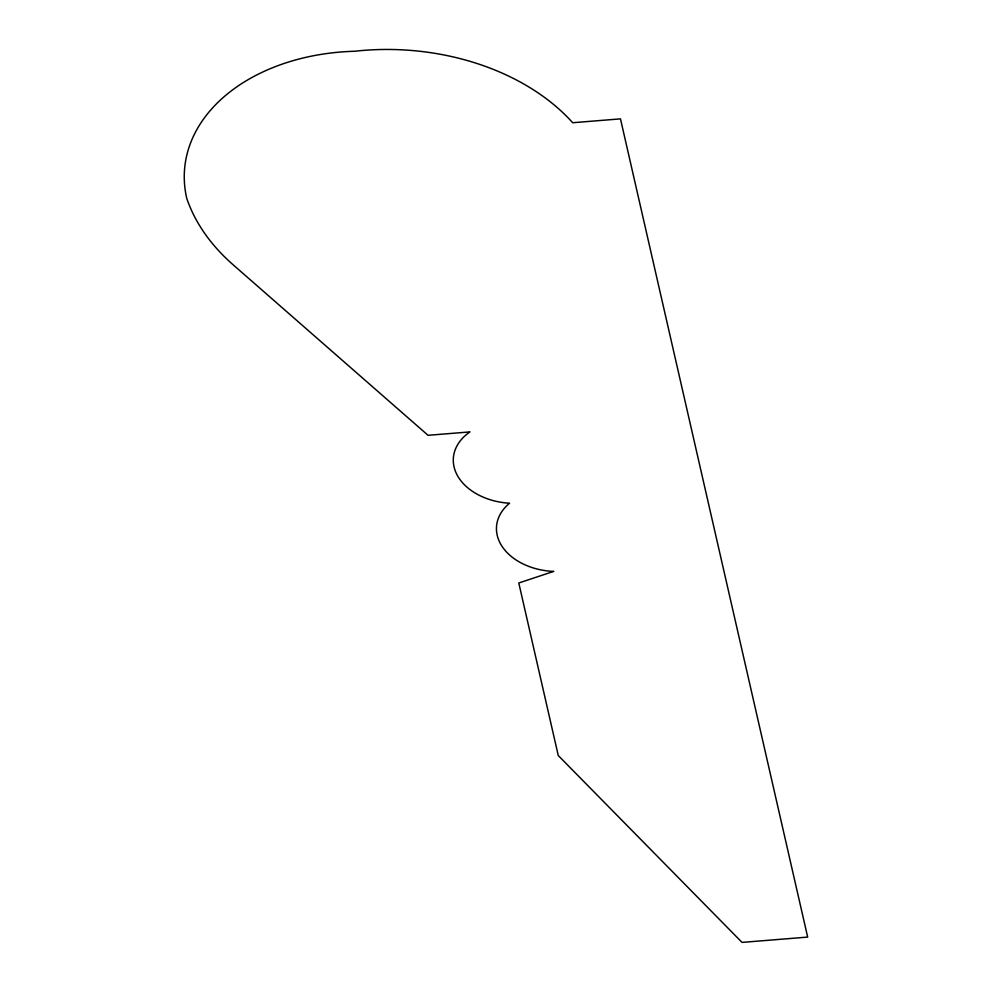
<?xml version="1.0" encoding="UTF-8"?>
<svg xmlns="http://www.w3.org/2000/svg" width="992" height="992" viewBox="0 0 992 992"><rect width="100%" height="100%" fill="white"/><g stroke="black" fill="none" stroke-linecap="round" stroke-linejoin="round"><path stroke-width="1.49" d="M553.61 571.417L518.791 582.998L558.273 755.557L742.041 942.4L807.674 937.093L620.471 118.866L572.694 122.735A209.808 147.833 3.9 0 0 354.727 51.249A186.918 131.7 3.9 0 0 186.781 198.45A225.705 159.042 3.9 0 0 233.083 264.752L428.036 435.302L469.948 431.917A58.354 41.118 3.9 0 0 457.448 475.59A58.354 41.118 3.9 0 0 509.541 503.229A57.846 40.759 3.9 0 0 501.865 546.096A57.846 40.759 3.9 0 0 553.61 571.417"/></g></svg>
